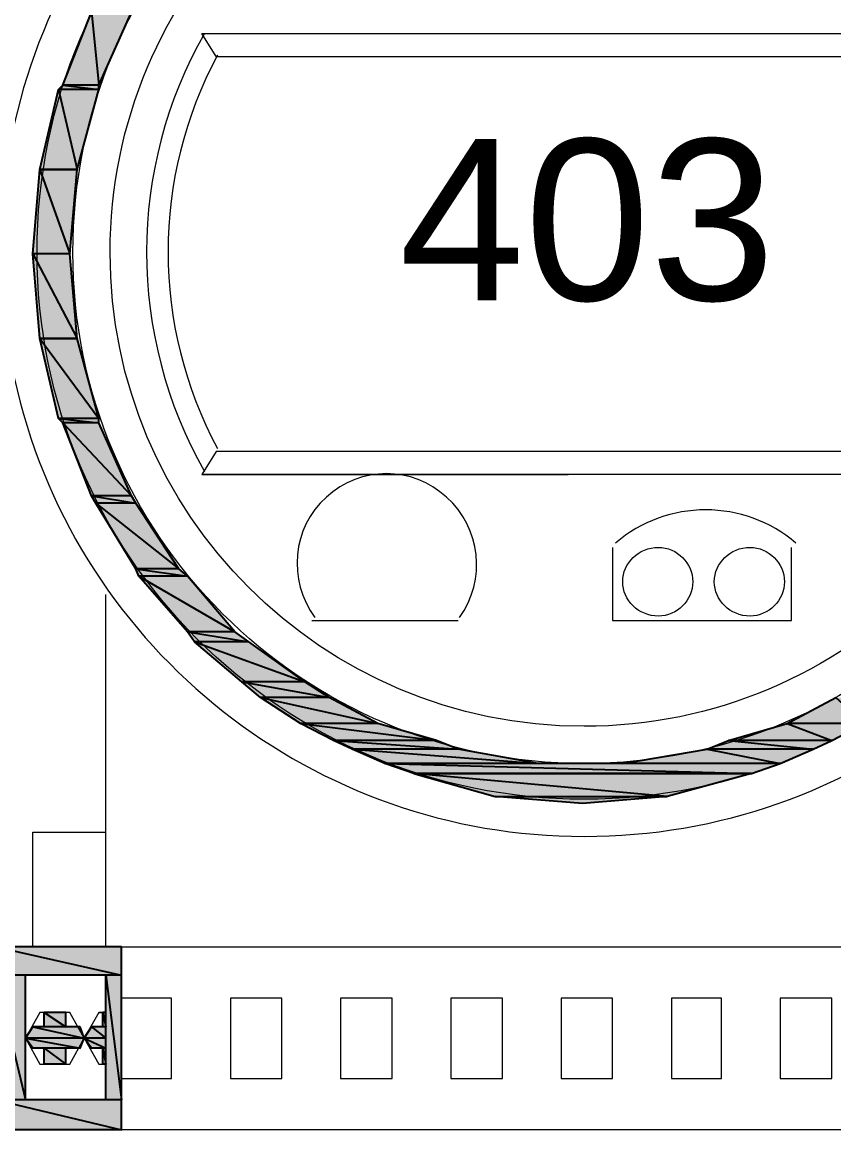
# Model space of a CAD drawing. Header units: millimetres. Extents: x 53 to 176, y -29 to 32.
# Drawn here: x 120.191 to 120.983, y -7.401 to -6.32 of the extents above; entities that cross this region are included whole.
import ezdxf

# ---------------------------------------------------------------- set-up
doc = ezdxf.new("R2010")
doc.units = ezdxf.units.MM
doc.layers.add('15 - Quadro de medição', color=6, linetype='Continuous')
doc.styles.add('Arial0', font='arial.ttf', dxfattribs={"height": 3.14658})

msp = doc.modelspace()

# ---------------------------------------------------------------- hatches: boundary and pattern name
at = {"layer": '15 - Quadro de medição', "true_color": 0x000007}
h = msp.add_hatch(color=7, dxfattribs=at)
h.paths.add_polyline_path([(120.2974, -6.3098), (120.2583, -6.3098), (120.2653, -6.381)])
h.paths.add_polyline_path([(120.2583, -6.3098), (120.2653, -6.381), (120.2303, -6.381)])
h = msp.add_hatch(color=7, dxfattribs=at)
h.paths.add_polyline_path([(120.2653, -6.3852), (120.2262, -6.3852), (120.2443, -6.4634)])
h.paths.add_polyline_path([(120.2262, -6.3852), (120.2443, -6.4634), (120.208, -6.4634)])
h = msp.add_hatch(color=7, dxfattribs=at)
h.paths.add_polyline_path([(120.2653, -6.381), (120.2303, -6.381), (120.2653, -6.3852)])
h.paths.add_polyline_path([(120.2303, -6.381), (120.2653, -6.3852), (120.2262, -6.3852)])
h = msp.add_hatch(color=7, dxfattribs=at)
h.paths.add_polyline_path([(120.2443, -6.4634), (120.208, -6.4634), (120.2373, -6.5458)])
h.paths.add_polyline_path([(120.208, -6.4634), (120.2373, -6.5458), (120.201, -6.5458)])
h = msp.add_hatch(color=7, dxfattribs=at)
h.paths.add_polyline_path([(120.2373, -6.5458), (120.201, -6.5458), (120.2443, -6.6282)])
h.paths.add_polyline_path([(120.201, -6.5458), (120.2443, -6.6282), (120.208, -6.6282)])
h = msp.add_hatch(color=7, dxfattribs=at)
h.paths.add_polyline_path([(120.2443, -6.6282), (120.208, -6.6282), (120.2653, -6.7065)])
h.paths.add_polyline_path([(120.208, -6.6282), (120.2653, -6.7065), (120.2262, -6.7065)])
h = msp.add_hatch(color=7, dxfattribs=at)
h.paths.add_polyline_path([(120.2653, -6.7065), (120.2262, -6.7065), (120.2653, -6.7106)])
h.paths.add_polyline_path([(120.2262, -6.7065), (120.2653, -6.7106), (120.2303, -6.7106)])
h = msp.add_hatch(color=7, dxfattribs=at)
h.paths.add_polyline_path([(120.2653, -6.7106), (120.2303, -6.7106), (120.2974, -6.7819)])
h.paths.add_polyline_path([(120.2303, -6.7106), (120.2974, -6.7819), (120.2583, -6.7819)])
h = msp.add_hatch(color=7, dxfattribs=at)
h.paths.add_polyline_path([(120.2974, -6.7819), (120.2583, -6.7819), (120.3016, -6.7889)])
h.paths.add_polyline_path([(120.2583, -6.7819), (120.3016, -6.7889), (120.2625, -6.7889)])
h = msp.add_hatch(color=7, dxfattribs=at)
h.paths.add_polyline_path([(120.3016, -6.7889), (120.2625, -6.7889), (120.3435, -6.8531)])
h.paths.add_polyline_path([(120.2625, -6.7889), (120.3435, -6.8531), (120.3016, -6.8531)])
h = msp.add_hatch(color=7, dxfattribs=at)
h.paths.add_polyline_path([(120.3435, -6.8531), (120.3016, -6.8531), (120.3519, -6.8601)])
h.paths.add_polyline_path([(120.3016, -6.8531), (120.3519, -6.8601), (120.3044, -6.8601)])
h = msp.add_hatch(color=7, dxfattribs=at)
h.paths.add_polyline_path([(120.3519, -6.8601), (120.3044, -6.8601), (120.398, -6.9146)])
h.paths.add_polyline_path([(120.3044, -6.8601), (120.398, -6.9146), (120.3519, -6.9146)])
h = msp.add_hatch(color=7, dxfattribs=at)
h.paths.add_polyline_path([(120.398, -6.9146), (120.3519, -6.9146), (120.4119, -6.9243)])
h.paths.add_polyline_path([(120.3519, -6.9146), (120.4119, -6.9243), (120.3588, -6.9243)])
h = msp.add_hatch(color=7, dxfattribs=at)
h.paths.add_polyline_path([(120.4119, -6.9243), (120.3588, -6.9243), (120.4664, -6.9635)])
h.paths.add_polyline_path([(120.3588, -6.9243), (120.4664, -6.9635), (120.4049, -6.9635)])
h = msp.add_hatch(color=7, dxfattribs=at)
h.paths.add_polyline_path([(120.4664, -6.9635), (120.4049, -6.9635), (120.4901, -6.9788)])
h.paths.add_polyline_path([(120.4049, -6.9635), (120.4901, -6.9788), (120.4231, -6.9788)])
h = msp.add_hatch(color=7, dxfattribs=at)
h.paths.add_polyline_path([(120.4901, -6.9788), (120.4231, -6.9788), (120.5376, -7.004)])
h.paths.add_polyline_path([(120.4231, -6.9788), (120.5376, -7.004), (120.4622, -7.004)])
h = msp.add_hatch(color=7, dxfattribs=at)
h.paths.add_polyline_path([(121.0516, -6.9788), (120.9846, -6.9788), (121.0125, -7.004)])
h.paths.add_polyline_path([(120.9846, -6.9788), (121.0125, -7.004), (120.9371, -7.004)])
h = msp.add_hatch(color=7, dxfattribs=at)
h.paths.add_polyline_path([(120.5376, -7.004), (120.4622, -7.004), (120.5949, -7.0207)])
h.paths.add_polyline_path([(120.4622, -7.004), (120.5949, -7.0207), (120.4943, -7.0207)])
h = msp.add_hatch(color=7, dxfattribs=at)
h.paths.add_polyline_path([(121.0125, -7.004), (120.9371, -7.004), (120.9804, -7.0207)])
h.paths.add_polyline_path([(120.9371, -7.004), (120.9804, -7.0207), (120.8798, -7.0207)])
h = msp.add_hatch(color=7, dxfattribs=at)
h.paths.add_polyline_path([(120.5949, -7.0207), (120.4943, -7.0207), (120.6159, -7.0291)])
h.paths.add_polyline_path([(120.4943, -7.0207), (120.6159, -7.0291), (120.5125, -7.0291)])
h = msp.add_hatch(color=7, dxfattribs=at)
h.paths.add_polyline_path([(120.9804, -7.0207), (120.8798, -7.0207), (120.9622, -7.0291)])
h.paths.add_polyline_path([(120.8798, -7.0207), (120.9622, -7.0291), (120.8589, -7.0291)])
h = msp.add_hatch(color=7, dxfattribs=at)
h.paths.add_polyline_path([(120.6159, -7.0291), (120.5125, -7.0291), (120.6941, -7.0431)])
h.paths.add_polyline_path([(120.5125, -7.0291), (120.6941, -7.0431), (120.5446, -7.0431)])
h = msp.add_hatch(color=7, dxfattribs=at)
h.paths.add_polyline_path([(120.9622, -7.0291), (120.8589, -7.0291), (120.9301, -7.0431)])
h.paths.add_polyline_path([(120.8589, -7.0291), (120.9301, -7.0431), (120.7765, -7.0431)])
h = msp.add_hatch(color=7, dxfattribs=at)
h.paths.add_polyline_path([(120.9301, -7.0431), (120.5446, -7.0431), (120.9022, -7.0528)])
h.paths.add_polyline_path([(120.5446, -7.0431), (120.9022, -7.0528), (120.5726, -7.0528)])
h = msp.add_hatch(color=7, dxfattribs=at)
h.paths.add_polyline_path([(120.5726, -7.0528), (120.6522, -7.0752), (120.8198, -7.0752)])
h.paths.add_polyline_path([(120.6522, -7.0752), (120.8198, -7.0752), (120.7374, -7.0822)])
msp.add_hatch(color=7, dxfattribs=at).paths.add_polyline_path([(120.5726, -7.0528), (120.9022, -7.0528), (120.8198, -7.0752)])
h = msp.add_hatch(color=7, dxfattribs=at)
h.paths.add_polyline_path([(120.2876, -7.2219), (120.1647, -7.2219), (120.2876, -7.2498)])
h.paths.add_polyline_path([(120.1647, -7.2219), (120.2876, -7.2498), (120.1647, -7.2498)])
h = msp.add_hatch(color=7, dxfattribs=at)
h.paths.add_polyline_path([(120.194, -7.2498), (120.1647, -7.2498), (120.194, -7.3713)])
h.paths.add_polyline_path([(120.1647, -7.2498), (120.194, -7.3713), (120.1647, -7.3713)])
h = msp.add_hatch(color=7, dxfattribs=at)
h.paths.add_polyline_path([(120.2876, -7.2498), (120.2723, -7.2498), (120.2876, -7.3713)])
h.paths.add_polyline_path([(120.2723, -7.2498), (120.2876, -7.3713), (120.2723, -7.3713)])
h = msp.add_hatch(color=7, dxfattribs=at)
h.paths.add_polyline_path([(120.2331, -7.2861), (120.2122, -7.2861), (120.2331, -7.3001)])
h.paths.add_polyline_path([(120.2122, -7.2861), (120.2331, -7.3001), (120.2122, -7.3001)])
h = msp.add_hatch(color=7, dxfattribs=at)
h.paths.add_polyline_path([(120.2723, -7.2861), (120.2695, -7.2861), (120.2723, -7.3001)])
h.paths.add_polyline_path([(120.2695, -7.2861), (120.2723, -7.3001), (120.2695, -7.3001)])
h = msp.add_hatch(color=7, dxfattribs=at)
h.paths.add_polyline_path([(120.2471, -7.3001), (120.201, -7.3001), (120.2513, -7.3112)])
h.paths.add_polyline_path([(120.201, -7.3001), (120.2513, -7.3112), (120.194, -7.3112)])
h = msp.add_hatch(color=7, dxfattribs=at)
h.paths.add_polyline_path([(120.2723, -7.3001), (120.2583, -7.3001), (120.2723, -7.3112)])
h.paths.add_polyline_path([(120.2583, -7.3001), (120.2723, -7.3112), (120.2513, -7.3112)])
h = msp.add_hatch(color=7, dxfattribs=at)
h.paths.add_polyline_path([(120.2513, -7.3112), (120.194, -7.3112), (120.2471, -7.321)])
h.paths.add_polyline_path([(120.194, -7.3112), (120.2471, -7.321), (120.201, -7.321)])
h = msp.add_hatch(color=7, dxfattribs=at)
h.paths.add_polyline_path([(120.2723, -7.3112), (120.2513, -7.3112), (120.2723, -7.321)])
h.paths.add_polyline_path([(120.2513, -7.3112), (120.2723, -7.321), (120.2583, -7.321)])
h = msp.add_hatch(color=7, dxfattribs=at)
h.paths.add_polyline_path([(120.2331, -7.321), (120.2122, -7.321), (120.2331, -7.3364)])
h.paths.add_polyline_path([(120.2122, -7.321), (120.2331, -7.3364), (120.2122, -7.3364)])
h = msp.add_hatch(color=7, dxfattribs=at)
h.paths.add_polyline_path([(120.2723, -7.321), (120.2695, -7.321), (120.2723, -7.3364)])
h.paths.add_polyline_path([(120.2695, -7.321), (120.2723, -7.3364), (120.2695, -7.3364)])
h = msp.add_hatch(color=7, dxfattribs=at)
h.paths.add_polyline_path([(120.2876, -7.3713), (120.1647, -7.3713), (120.2876, -7.4006)])
h.paths.add_polyline_path([(120.1647, -7.3713), (120.2876, -7.4006), (120.1647, -7.4006)])

# ---------------------------------------------------------------- linework, layer by layer
at = {"layer": '15 - Quadro de medição', "color": 7, "linetype": 'Continuous', "lineweight": -2, "true_color": 0x000007}
for points in [[(120.2583, -6.3098), (120.2653, -6.381), (120.2303, -6.381)], [(120.2974, -6.3098), (120.2583, -6.3098), (120.2653, -6.381)], [(120.2262, -6.3852), (120.2443, -6.4634), (120.208, -6.4634)], [(120.2303, -6.381), (120.2653, -6.3852), (120.2262, -6.3852)], [(120.2653, -6.3852), (120.2262, -6.3852), (120.2443, -6.4634)], [(120.2653, -6.381), (120.2303, -6.381), (120.2653, -6.3852)], [(120.208, -6.4634), (120.2373, -6.5458), (120.201, -6.5458)], [(120.208, -6.4634), (120.2443, -6.4634), (120.2443, -6.4634)], [(120.2443, -6.4634), (120.2443, -6.4634), (120.208, -6.4634)], [(120.2443, -6.4634), (120.208, -6.4634), (120.2373, -6.5458)], [(120.2373, -6.5458), (120.201, -6.5458), (120.2443, -6.6282)], [(120.201, -6.5458), (120.2443, -6.6282), (120.208, -6.6282)], [(120.208, -6.6282), (120.2443, -6.6282), (120.2443, -6.6282)], [(120.2443, -6.6282), (120.2443, -6.6282), (120.208, -6.6282)], [(120.2443, -6.6282), (120.208, -6.6282), (120.2653, -6.7065)], [(120.208, -6.6282), (120.2653, -6.7065), (120.2262, -6.7065)], [(120.2653, -6.7065), (120.2262, -6.7065), (120.2653, -6.7106)], [(120.2262, -6.7065), (120.2653, -6.7106), (120.2303, -6.7106)], [(120.2653, -6.7106), (120.2303, -6.7106), (120.2974, -6.7819)], [(120.2303, -6.7106), (120.2974, -6.7819), (120.2583, -6.7819)], [(120.2974, -6.7819), (120.2583, -6.7819), (120.3016, -6.7889)], [(120.2583, -6.7819), (120.3016, -6.7889), (120.2625, -6.7889)], [(120.3016, -6.7889), (120.2625, -6.7889), (120.3435, -6.8531)], [(120.2625, -6.7889), (120.3435, -6.8531), (120.3016, -6.8531)], [(120.3435, -6.8531), (120.3016, -6.8531), (120.3519, -6.8601)], [(120.3016, -6.8531), (120.3519, -6.8601), (120.3044, -6.8601)], [(120.3519, -6.8601), (120.3044, -6.8601), (120.398, -6.9146)], [(120.3044, -6.8601), (120.398, -6.9146), (120.3519, -6.9146)], [(120.398, -6.9146), (120.3519, -6.9146), (120.4119, -6.9243)], [(120.3519, -6.9146), (120.4119, -6.9243), (120.3588, -6.9243)], [(120.4119, -6.9243), (120.3588, -6.9243), (120.4664, -6.9635)], [(120.3588, -6.9243), (120.4664, -6.9635), (120.4049, -6.9635)], [(120.4664, -6.9635), (120.4049, -6.9635), (120.4901, -6.9788)], [(120.4049, -6.9635), (120.4901, -6.9788), (120.4231, -6.9788)], [(120.4901, -6.9788), (120.4231, -6.9788), (120.5376, -7.004)], [(120.4231, -6.9788), (120.5376, -7.004), (120.4622, -7.004)], [(120.9846, -6.9788), (121.0125, -7.004), (120.9371, -7.004)], [(120.5376, -7.004), (120.4622, -7.004), (120.5949, -7.0207)], [(120.4622, -7.004), (120.5949, -7.0207), (120.4943, -7.0207)], [(120.9371, -7.004), (120.9804, -7.0207), (120.8798, -7.0207)], [(121.0125, -7.004), (120.9371, -7.004), (120.9804, -7.0207)], [(120.5949, -7.0207), (120.4943, -7.0207), (120.6159, -7.0291)], [(120.4943, -7.0207), (120.6159, -7.0291), (120.5125, -7.0291)], [(120.8798, -7.0207), (120.9622, -7.0291), (120.8589, -7.0291)], [(120.9804, -7.0207), (120.8798, -7.0207), (120.9622, -7.0291)], [(120.6159, -7.0291), (120.5125, -7.0291), (120.6941, -7.0431)], [(120.5125, -7.0291), (120.6941, -7.0431), (120.5446, -7.0431)], [(120.8589, -7.0291), (120.9301, -7.0431), (120.7765, -7.0431)], [(120.9622, -7.0291), (120.8589, -7.0291), (120.9301, -7.0431)], [(120.9301, -7.0431), (120.5446, -7.0431), (120.9022, -7.0528)], [(120.5446, -7.0431), (120.9022, -7.0528), (120.5726, -7.0528)], [(120.5726, -7.0528), (120.6522, -7.0752), (120.8198, -7.0752)], [(120.5726, -7.0528), (120.9022, -7.0528), (120.8198, -7.0752)], [(120.6522, -7.0752), (120.8198, -7.0752), (120.7374, -7.0822)], [(120.2876, -7.2219), (120.1647, -7.2219), (120.2876, -7.2498)], [(120.1647, -7.2219), (120.2876, -7.2498), (120.1647, -7.2498)], [(120.194, -7.2498), (120.1647, -7.2498), (120.194, -7.3713)], [(120.1647, -7.2498), (120.194, -7.3713), (120.1647, -7.3713)], [(120.2876, -7.2498), (120.2723, -7.2498), (120.2876, -7.3713)], [(120.2723, -7.2498), (120.2876, -7.3713), (120.2723, -7.3713)], [(120.2331, -7.2861), (120.2122, -7.2861), (120.2331, -7.3001)], [(120.2122, -7.2861), (120.2331, -7.3001), (120.2122, -7.3001)], [(120.2723, -7.2861), (120.2695, -7.2861), (120.2723, -7.3001)], [(120.2695, -7.2861), (120.2723, -7.3001), (120.2695, -7.3001)], [(120.201, -7.3001), (120.2513, -7.3112), (120.194, -7.3112)], [(120.2471, -7.3001), (120.201, -7.3001), (120.2513, -7.3112)], [(120.2583, -7.3001), (120.2723, -7.3112), (120.2513, -7.3112)], [(120.2723, -7.3001), (120.2583, -7.3001), (120.2723, -7.3112)], [(120.2513, -7.3112), (120.194, -7.3112), (120.2471, -7.321)], [(120.194, -7.3112), (120.2471, -7.321), (120.201, -7.321)], [(120.2723, -7.3112), (120.2513, -7.3112), (120.2723, -7.321)], [(120.2513, -7.3112), (120.2723, -7.321), (120.2583, -7.321)], [(120.2331, -7.321), (120.2122, -7.321), (120.2331, -7.3364)], [(120.2122, -7.321), (120.2331, -7.3364), (120.2122, -7.3364)], [(120.2723, -7.321), (120.2695, -7.321), (120.2723, -7.3364)], [(120.2695, -7.321), (120.2723, -7.3364), (120.2695, -7.3364)], [(120.2876, -7.3713), (120.1647, -7.3713), (120.2876, -7.4006)], [(120.1647, -7.3713), (120.2876, -7.4006), (120.1647, -7.4006)]]:
    msp.add_lwpolyline(points, close=True, dxfattribs=at)
at = {"layer": '15 - Quadro de medição', "color": 7, "linetype": 'Continuous', "lineweight": 20, "true_color": 0x000007}
for points in [[(120.3798, -6.3531), (120.3658, -6.3307), (120.3658, -6.3307)], [(120.3658, -6.3307), (121.1061, -6.3307), (121.1061, -6.3307)], [(120.3798, -6.3531), (121.0949, -6.3531), (121.0949, -6.3531)], [(120.3798, -6.7386), (120.3658, -6.7609), (120.3658, -6.7609)], [(121.0949, -6.7386), (120.3798, -6.7386), (120.3798, -6.7386)], [(121.1061, -6.7609), (120.3658, -6.7609), (120.3658, -6.7609)], [(120.3658, -6.7609), (120.7234, -6.7609), (120.7234, -6.7609)], [(120.7667, -6.8322), (120.7667, -6.9034), (120.9413, -6.9034), (120.9413, -6.8322)], [(120.2723, -7.2219), (120.2723, -6.8783), (120.2723, -6.8783)], [(120.4734, -6.9034), (120.6159, -6.9034), (120.6159, -6.9034)], [(120.201, -7.2219), (120.201, -7.1101), (120.2723, -7.1101)], [(120.2876, -7.2219), (120.2876, -7.4006), (120.2876, -7.4006)], [(120.2723, -7.2498), (120.194, -7.2498), (120.194, -7.3713), (120.2723, -7.3713)], [(120.2723, -7.2498), (120.2723, -7.3713), (120.2723, -7.3713)], [(120.2122, -7.2861), (120.2122, -7.3001), (120.2122, -7.3001)], [(120.2331, -7.2861), (120.2331, -7.3001), (120.2331, -7.3001)], [(120.2723, -7.2861), (120.2653, -7.2861), (120.2513, -7.3112), (120.2653, -7.3364), (120.2723, -7.3364)], [(120.2653, -7.2861), (120.2695, -7.2861), (120.2695, -7.3001)], [(120.201, -7.3001), (120.2122, -7.3001), (120.2122, -7.3001)], [(120.2331, -7.3001), (120.2471, -7.3001), (120.2471, -7.3001)], [(120.2583, -7.3001), (120.2695, -7.3001), (120.2695, -7.3001)], [(120.201, -7.321), (120.2122, -7.321), (120.2122, -7.321)], [(120.2122, -7.321), (120.2122, -7.3364), (120.2122, -7.3364)], [(120.2331, -7.321), (120.2331, -7.3364), (120.2331, -7.3364)], [(120.2331, -7.321), (120.2471, -7.321), (120.2471, -7.321)], [(120.2583, -7.321), (120.2695, -7.321), (120.2695, -7.321)], [(120.2695, -7.321), (120.2695, -7.3364), (120.2695, -7.3364)]]:
    msp.add_lwpolyline(points, dxfattribs=at)
for points in [[(120.7346, -7.2219), (121.3059, -7.2219), (121.3059, -7.4006), (120.1647, -7.4006), (120.1647, -7.2219)], [(120.2876, -7.3504), (120.3365, -7.3504), (120.3365, -7.2721), (120.2876, -7.2721)], [(120.3938, -7.3504), (120.4441, -7.3504), (120.4441, -7.2721), (120.3938, -7.2721)], [(120.5013, -7.3504), (120.5516, -7.3504), (120.5516, -7.2721), (120.5013, -7.2721)], [(120.6089, -7.3504), (120.6592, -7.3504), (120.6592, -7.2721), (120.6089, -7.2721)], [(120.7164, -7.3504), (120.7667, -7.3504), (120.7667, -7.2721), (120.7164, -7.2721)], [(120.824, -7.3504), (120.8729, -7.3504), (120.8729, -7.2721), (120.824, -7.2721)], [(120.9301, -7.3504), (120.9804, -7.3504), (120.9804, -7.2721), (120.9301, -7.2721)], [(120.208, -7.2861), (120.194, -7.3112), (120.208, -7.3364), (120.2373, -7.3364), (120.2513, -7.3112), (120.2373, -7.2861)]]:
    msp.add_lwpolyline(points, close=True, dxfattribs=at)
for points, knots in [([(121.2737, -6.5444), (121.2737, -6.2483), (121.0349, -6.0095), (120.7388, -6.0095), (120.7388, -6.0095), (120.4441, -6.0095), (120.2052, -6.2483), (120.2052, -6.5444), (120.2052, -6.5444), (120.2052, -6.8391), (120.4441, -7.078), (120.7388, -7.078), (120.7388, -7.078), (121.0349, -7.078), (121.2737, -6.8391), (121.2737, -6.5444)], [0, 0, 0, 0, 0.0625, 0.0625, 0.0625, 0.062501, 0.125, 0.125, 0.125, 0.125001, 0.1875, 0.1875, 0.1875, 0.187501, 1, 1, 1, 1]), ([(120.4776, -6.0374), (120.2443, -6.1575), (120.1228, -6.4229), (120.1857, -6.6785), (120.1857, -6.6785), (120.2471, -6.9341), (120.4762, -7.1143), (120.7388, -7.1143), (120.7388, -7.1143), (121.0028, -7.1143), (121.2318, -6.9341), (121.2933, -6.6785), (121.2933, -6.6785), (121.3561, -6.4229), (121.2346, -6.1575), (121, -6.0374)], [0, 0, 0, 0, 0.0625, 0.0625, 0.0625, 0.062501, 0.125, 0.125, 0.125, 0.125001, 0.1875, 0.1875, 0.1875, 0.187501, 1, 1, 1, 1]), ([(121.2374, -6.5444), (121.2374, -6.2679), (121.0153, -6.0458), (120.7388, -6.0458), (120.7388, -6.0458), (120.4636, -6.0458), (120.2401, -6.2679), (120.2401, -6.5444), (120.2401, -6.5444), (120.2401, -6.8196), (120.4636, -7.0431), (120.7388, -7.0431), (120.7388, -7.0431), (121.0153, -7.0431), (121.2374, -6.8196), (121.2374, -6.5444)], [0, 0, 0, 0, 0.0625, 0.0625, 0.0625, 0.062501, 0.125, 0.125, 0.125, 0.125001, 0.1875, 0.1875, 0.1875, 0.187501, 1, 1, 1, 1]), ([(121.2025, -6.5444), (121.2025, -6.2888), (120.9944, -6.0807), (120.7388, -6.0807), (120.7388, -6.0807), (120.4832, -6.0807), (120.2764, -6.2888), (120.2764, -6.5444), (120.2764, -6.5444), (120.2764, -6.8), (120.4832, -7.0068), (120.7388, -7.0068), (120.7388, -7.0068), (120.9944, -7.0068), (121.2025, -6.8), (121.2025, -6.5444)], [0, 0, 0, 0, 0.0625, 0.0625, 0.0625, 0.062501, 0.125, 0.125, 0.125, 0.125001, 0.1875, 0.1875, 0.1875, 0.187501, 1, 1, 1, 1]), ([(120.6172, -6.9006), (120.6438, -6.8643), (120.6382, -6.8126), (120.6047, -6.7833), (120.6047, -6.7833), (120.5712, -6.7525), (120.5209, -6.7525), (120.4874, -6.7833), (120.4874, -6.7833), (120.4538, -6.8126), (120.4496, -6.8643), (120.4762, -6.9006)], [0, 0, 0, 0, 0.083333, 0.083333, 0.083333, 0.083334, 0.166667, 0.166667, 0.166667, 0.166668, 1, 1, 1, 1]), ([(120.8449, -6.8657), (120.8449, -6.8475), (120.8296, -6.8322), (120.8114, -6.8322), (120.8114, -6.8322), (120.7918, -6.8322), (120.7765, -6.8475), (120.7765, -6.8657), (120.7765, -6.8657), (120.7765, -6.8838), (120.7918, -6.8992), (120.8114, -6.8992), (120.8114, -6.8992), (120.8296, -6.8992), (120.8449, -6.8838), (120.8449, -6.8657)], [0, 0, 0, 0, 0.0625, 0.0625, 0.0625, 0.062501, 0.125, 0.125, 0.125, 0.125001, 0.1875, 0.1875, 0.1875, 0.187501, 1, 1, 1, 1]), ([(120.9343, -6.8657), (120.9343, -6.8475), (120.9189, -6.8322), (120.9008, -6.8322), (120.9008, -6.8322), (120.8812, -6.8322), (120.8659, -6.8475), (120.8659, -6.8657), (120.8659, -6.8657), (120.8659, -6.8838), (120.8812, -6.8992), (120.9008, -6.8992), (120.9008, -6.8992), (120.9189, -6.8992), (120.9343, -6.8838), (120.9343, -6.8657)], [0, 0, 0, 0, 0.0625, 0.0625, 0.0625, 0.062501, 0.125, 0.125, 0.125, 0.125001, 0.1875, 0.1875, 0.1875, 0.187501, 1, 1, 1, 1])]:
    msp.add_open_spline(points, degree=3, knots=knots, dxfattribs=at)
for points in [[(120.3686, -6.3307), (120.2932, -6.462), (120.2932, -6.6254), (120.3686, -6.7581)], [(120.3812, -6.3517), (120.3169, -6.4718), (120.3169, -6.6157), (120.3812, -6.7358)], [(120.9455, -6.828), (120.8952, -6.7847), (120.8198, -6.7847), (120.7695, -6.828)]]:
    msp.add_open_spline(points, degree=3, dxfattribs=at)

# ---------------------------------------------------------------- texts
at = {"layer": '15 - Quadro de medição', "color": 7, "true_color": 0x000007, "style": 'Arial0'}
msp.add_text('403', height=0.15734, dxfattribs=at).set_placement((120.5586, -6.591))

doc.saveas('drawing.dxf')
